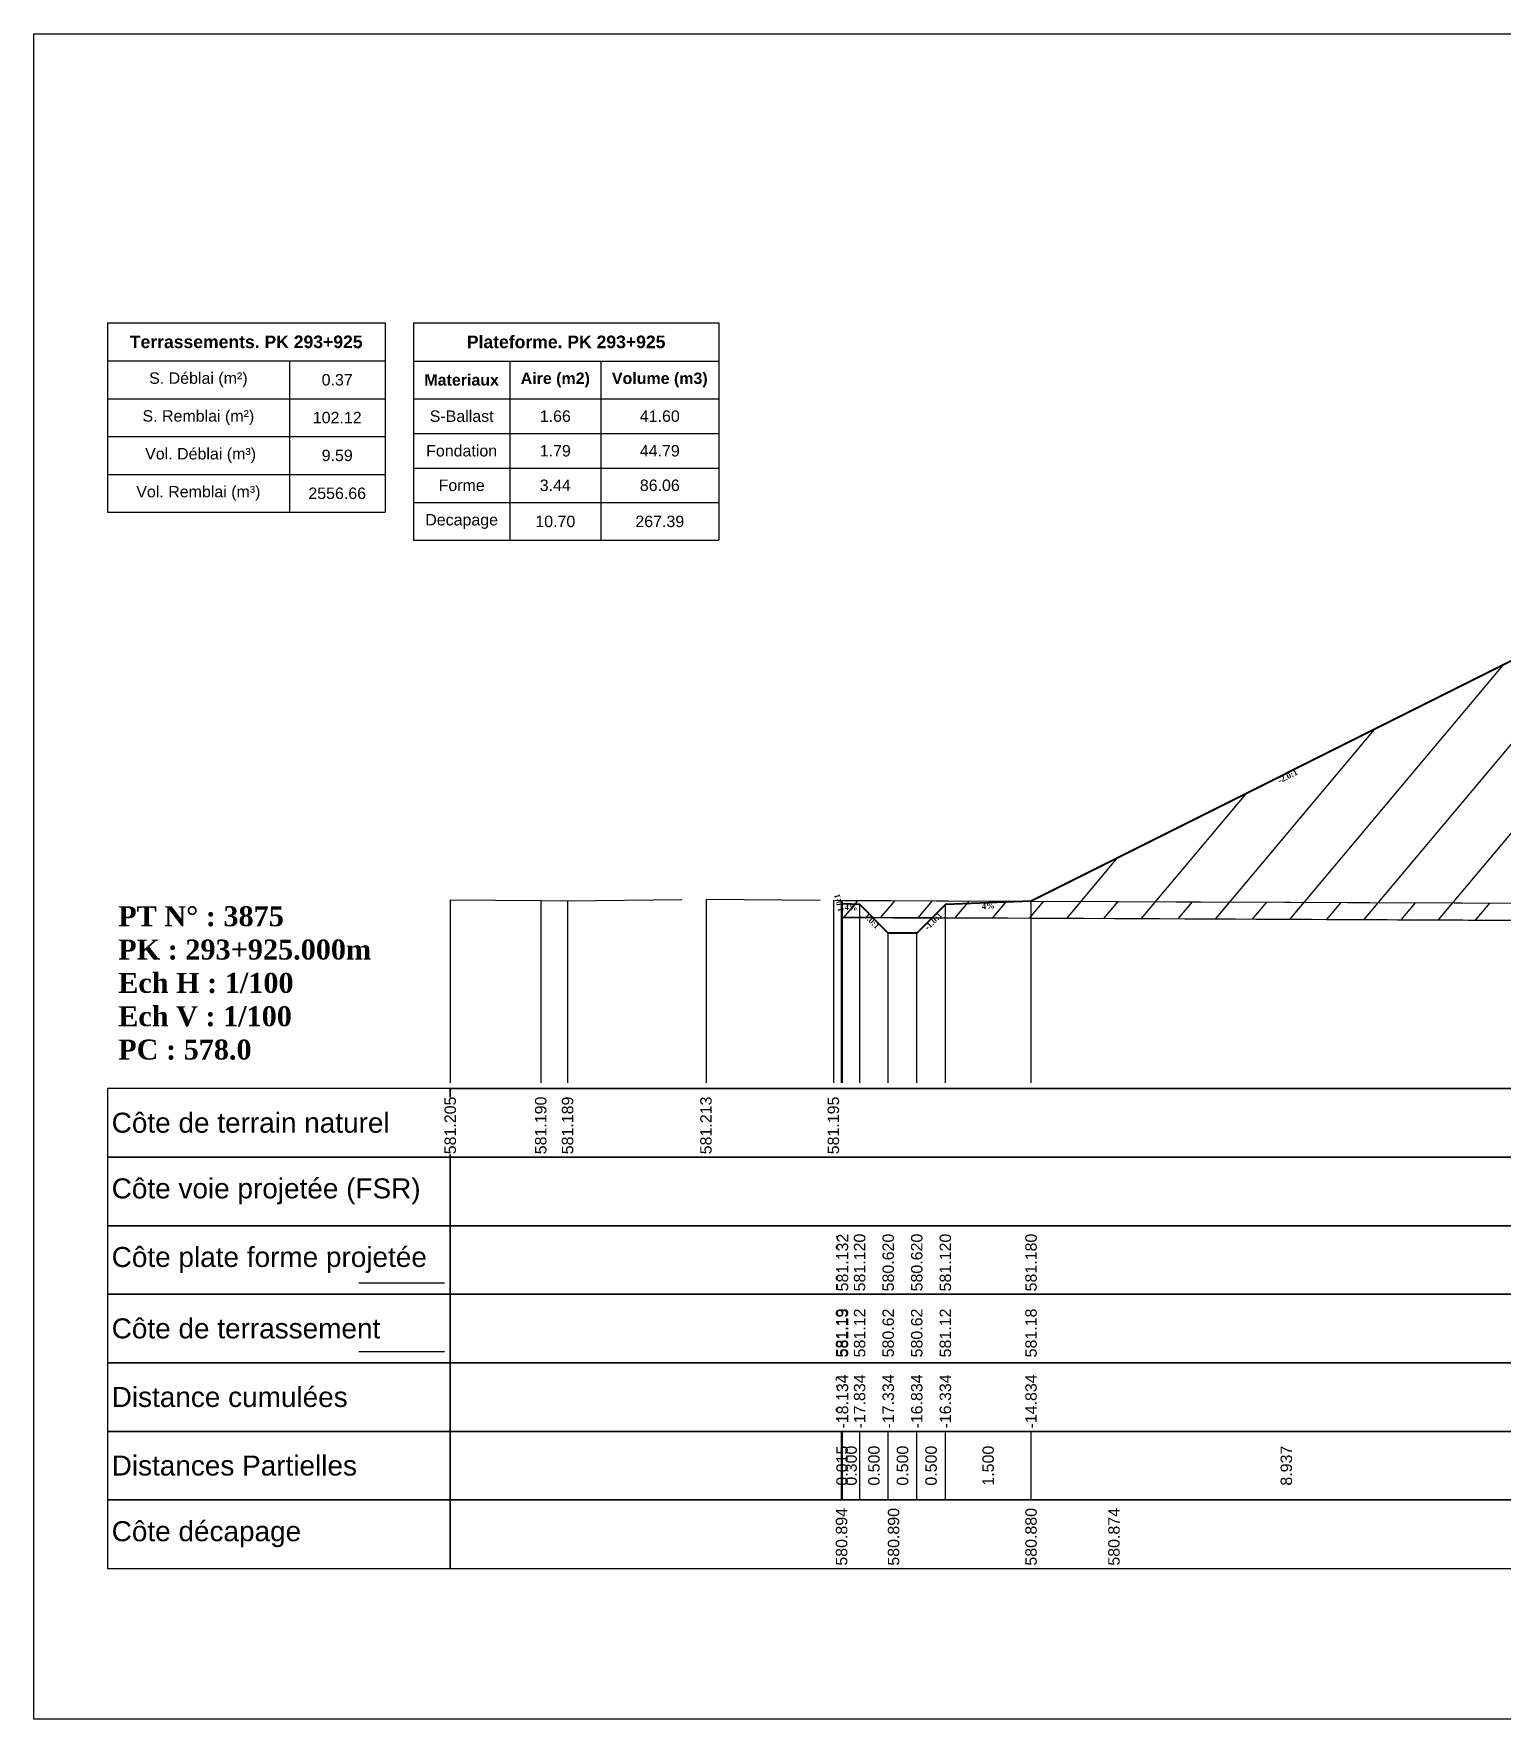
# Model space of a CAD drawing. Header units: millimetres. Extents: x 2762 to 3076, y 916 to 3305.
# Drawn here: x 2789.76 to 2815.47, y 1213.65 to 1243.15 of the extents above; entities that cross this region are included whole.
import ezdxf

# ---------------------------------------------------------------- set-up
doc = ezdxf.new("R2010")
doc.units = ezdxf.units.MM
doc.header["$LTSCALE"] = 2
doc.linetypes.add('CACHE', pattern=[9.525, 6.35, -3.175])
doc.linetypes.add('DASHED', pattern=[0.75, 0.5, -0.25])
for name, color, linetype in [('C-ANNO-TABL', 1, 'Continuous'), ('C-ANNO-TABL-TEXT', 150, 'Continuous'), ('C-ANNO-TABL-TITL', 150, 'Continuous'), ('C-ANNO-TABL-TTBL', 5, 'Continuous'), ('C-ROAD-CORR', 5, 'Continuous'), ('C-ROAD-SCTN', 7, 'Continuous')]:
    doc.layers.add(name, color=color, linetype=linetype)
doc.styles.add('ARIAL', font='arial.ttf')
doc.styles.add('C3D_Etiquette', font='romans.shx')
doc.styles.add('C3D_Profil_Travers', font='romans.shx')
doc.styles.get("Standard").update_dxf_attribs({"font": 'arial.ttf'})

msp = doc.modelspace()

# ---------------------------------------------------------------- hatches: boundary and pattern name
at = {"linetype": 'Continuous', "lineweight": -3}
h = msp.add_hatch(dxfattribs=at)
h.set_pattern_fill('_U', color=3, angle=50, style=0, pattern_type=0)
h.set_pattern_definition([(50, (2839.0009, 1227.4545), (-0.766044, 0.642788), [])])
h.paths.add_polyline_path([(2839.001, 1227.455), (2839.279, 1227.733), (2839.579, 1227.745), (2839.58, 1227.746), (2839.58, 1227.446)])
h.paths.add_polyline_path([(2805.488, 1227.672), (2805.721, 1227.904), (2807.221, 1227.964), (2816.158, 1232.433), (2824.155, 1232.753), (2826.551, 1232.657), (2836.279, 1227.793), (2837.779, 1227.733), (2838.044, 1227.468), (2833.554, 1227.531), (2822.723, 1227.604), (2822.352, 1227.601)])
h.paths.add_polyline_path([(2803.905, 1227.678), (2803.905, 1227.978), (2803.921, 1227.916), (2804.221, 1227.904), (2804.449, 1227.676)])
h = msp.add_hatch(dxfattribs=at)
h.set_pattern_fill('_U', color=150, scale=0.5, angle=50, style=0, pattern_type=0)
h.set_pattern_definition([(50, (2839.00087, 1227.4545), (-0.383022, 0.321394), [])])
h.paths.add_polyline_path([(2839.001, 1227.455), (2839.279, 1227.733), (2839.579, 1227.745), (2839.58, 1227.746), (2839.58, 1227.446)])
h.paths.add_polyline_path([(2836.279, 1227.793), (2839.58, 1227.746), (2839.579, 1227.745), (2839.279, 1227.733), (2839.001, 1227.455), (2838.044, 1227.468), (2837.779, 1227.733)])
h.paths.add_polyline_path([(2805.488, 1227.672), (2805.721, 1227.904), (2807.221, 1227.964), (2822.352, 1227.901), (2822.723, 1227.904), (2833.554, 1227.831), (2836.279, 1227.793), (2837.779, 1227.733), (2838.044, 1227.468), (2833.554, 1227.531), (2822.723, 1227.604), (2822.352, 1227.601)])
h.paths.add_polyline_path([(2803.905, 1227.978), (2807.221, 1227.964), (2805.721, 1227.904), (2805.488, 1227.672), (2804.449, 1227.676), (2804.221, 1227.904), (2803.921, 1227.916)])
h.paths.add_polyline_path([(2803.905, 1227.678), (2803.905, 1227.978), (2803.921, 1227.916), (2804.221, 1227.904), (2804.449, 1227.676)])

# ---------------------------------------------------------------- linework, layer by layer
at = {"color": 253, "linetype": 'Continuous', "lineweight": -3}
for p, q in [((2807.221, 1227.964), (2816.158, 1232.433)), ((2803.905, 1227.978), (2807.221, 1227.964)), ((2803.921, 1227.916), (2803.905, 1227.978)), ((2803.905, 1227.678), (2803.905, 1227.978)), ((2803.905, 1227.978), (2803.921, 1227.916)), ((2803.905, 1227.678), (2803.905, 1227.978)), ((2803.905, 1227.978), (2803.921, 1227.916)), ((2804.221, 1227.904), (2803.921, 1227.916)), ((2803.921, 1227.916), (2804.221, 1227.904)), ((2803.921, 1227.916), (2804.221, 1227.904)), ((2804.449, 1227.676), (2804.221, 1227.904)), ((2804.221, 1227.904), (2804.449, 1227.676)), ((2804.221, 1227.904), (2804.449, 1227.676)), ((2805.488, 1227.672), (2805.721, 1227.904)), ((2805.721, 1227.904), (2805.488, 1227.672)), ((2805.488, 1227.672), (2805.721, 1227.904)), ((2805.721, 1227.904), (2807.221, 1227.964)), ((2807.221, 1227.964), (2805.721, 1227.904)), ((2805.721, 1227.904), (2807.221, 1227.964)), ((2807.221, 1227.964), (2822.352, 1227.901)), ((2804.449, 1227.676), (2803.905, 1227.678)), ((2804.449, 1227.676), (2803.905, 1227.678)), ((2805.488, 1227.672), (2804.449, 1227.676)), ((2804.449, 1227.676), (2805.488, 1227.672)), ((2804.721, 1227.404), (2804.449, 1227.676)), ((2805.488, 1227.672), (2805.221, 1227.404)), ((2822.352, 1227.601), (2805.488, 1227.672)), ((2822.352, 1227.601), (2805.488, 1227.672)), ((2805.221, 1227.404), (2804.721, 1227.404))]:
    msp.add_line(p, q, dxfattribs=at)
at = {"color": 105, "linetype": 'DASHED', "lineweight": -3, "ltscale": 2}
for p, q in [((2797.055, 1227.989), (2798.639, 1227.974)), ((2798.639, 1227.974), (2799.109, 1227.972)), ((2799.109, 1227.972), (2801.531, 1227.996)), ((2801.531, 1227.996), (2803.761, 1227.979)), ((2803.761, 1227.979), (2822.055, 1227.902))]:
    msp.add_line(p, q, dxfattribs=at)
at = {"color": 98, "linetype": 'CACHE', "lineweight": -3}
for p, q in [((2797.055, 1227.989), (2797.055, 1224.784)), ((2798.639, 1227.974), (2798.639, 1224.784)), ((2799.109, 1227.972), (2799.109, 1224.784)), ((2801.531, 1227.996), (2801.531, 1224.784)), ((2803.761, 1227.979), (2803.761, 1224.784))]:
    msp.add_line(p, q, dxfattribs=at)
at = {"color": 8, "linetype": 'CACHE', "lineweight": -3}
for p, q in [((2803.905, 1224.784), (2803.905, 1227.978)), ((2803.921, 1224.784), (2803.921, 1227.916)), ((2804.221, 1224.784), (2804.221, 1227.904)), ((2805.721, 1224.784), (2805.721, 1227.904)), ((2807.221, 1224.784), (2807.221, 1227.964)), ((2804.721, 1224.784), (2804.721, 1227.404)), ((2805.221, 1224.784), (2805.221, 1227.404))]:
    msp.add_line(p, q, dxfattribs=at)
at = {"color": 6, "linetype": 'Continuous', "lineweight": -3}
for p, q in [((2803.905, 1227.678), (2804.815, 1227.674)), ((2804.815, 1227.674), (2807.221, 1227.664)), ((2807.221, 1227.664), (2808.672, 1227.658)), ((2808.672, 1227.658), (2822.055, 1227.602))]:
    msp.add_line(p, q, dxfattribs=at)
at = {"color": 7, "linetype": 'Continuous', "lineweight": -3}
for p, q in [((2797.054, 1224.684), (2847.056, 1224.684)), ((2803.905, 1217.484), (2803.905, 1218.684)), ((2803.921, 1217.484), (2803.921, 1218.684)), ((2803.921, 1217.484), (2803.921, 1218.684)), ((2804.221, 1217.484), (2804.221, 1218.684)), ((2804.221, 1217.484), (2804.221, 1218.684)), ((2804.721, 1217.484), (2804.721, 1218.684)), ((2804.721, 1217.484), (2804.721, 1218.684)), ((2805.221, 1217.484), (2805.221, 1218.684)), ((2805.221, 1217.484), (2805.221, 1218.684)), ((2805.721, 1217.484), (2805.721, 1218.684)), ((2805.721, 1217.484), (2805.721, 1218.684)), ((2807.221, 1217.484), (2807.221, 1218.684)), ((2807.221, 1217.484), (2807.221, 1218.684))]:
    msp.add_line(p, q, dxfattribs=at)
at = {"color": 154, "linetype": 'Continuous', "lineweight": -3}
msp.add_line((2795.454, 1221.284), (2796.954, 1221.284), dxfattribs=at)
at = {"color": 1, "linetype": 'Continuous', "lineweight": -3}
msp.add_line((2795.454, 1220.084), (2796.954, 1220.084), dxfattribs=at)
at = {"color": 7, "linetype": 'Continuous', "lineweight": -3}
for points in [[(2797.054, 1223.484), (2797.054, 1224.684), (2791.054, 1224.684), (2791.054, 1223.484)], [(2797.054, 1223.484), (2847.056, 1223.484), (2847.056, 1224.684), (2797.054, 1224.684)], [(2797.054, 1222.284), (2797.054, 1223.484), (2791.054, 1223.484), (2791.054, 1222.284)], [(2797.054, 1222.284), (2847.056, 1222.284), (2847.056, 1223.484), (2797.054, 1223.484)], [(2797.054, 1221.084), (2797.054, 1222.284), (2791.054, 1222.284), (2791.054, 1221.084)], [(2797.054, 1221.084), (2847.056, 1221.084), (2847.056, 1222.284), (2797.054, 1222.284)], [(2797.054, 1219.884), (2797.054, 1221.084), (2791.054, 1221.084), (2791.054, 1219.884)], [(2797.054, 1219.884), (2847.056, 1219.884), (2847.056, 1221.084), (2797.054, 1221.084)], [(2797.054, 1218.684), (2797.054, 1219.884), (2791.054, 1219.884), (2791.054, 1218.684)], [(2797.054, 1218.684), (2847.056, 1218.684), (2847.056, 1219.884), (2797.054, 1219.884)], [(2797.054, 1217.484), (2797.054, 1218.684), (2791.054, 1218.684), (2791.054, 1217.484)], [(2797.054, 1217.484), (2847.056, 1217.484), (2847.056, 1218.684), (2797.054, 1218.684)], [(2797.054, 1216.284), (2797.054, 1217.484), (2791.054, 1217.484), (2791.054, 1216.284)], [(2797.054, 1216.284), (2847.056, 1216.284), (2847.056, 1217.484), (2797.054, 1217.484)]]:
    msp.add_3dface(points, dxfattribs=at)
at = {"layer": 'C-ANNO-TABL', "color": 7, "linetype": 'Continuous', "lineweight": -3}
for p, q in [((2791.054, 1237.419), (2794.239, 1237.419)), ((2794.239, 1237.419), (2795.913, 1237.419)), ((2794.239, 1237.419), (2794.239, 1236.757)), ((2796.413, 1237.416), (2798.095, 1237.416)), ((2798.095, 1237.416), (2799.691, 1237.416)), ((2798.095, 1237.416), (2798.095, 1236.754)), ((2799.691, 1237.416), (2801.753, 1237.416)), ((2799.691, 1237.416), (2799.691, 1236.754)), ((2791.054, 1236.757), (2794.239, 1236.757)), ((2794.239, 1236.757), (2795.913, 1236.757)), ((2794.239, 1236.757), (2794.239, 1236.095)), ((2796.413, 1236.754), (2798.095, 1236.754)), ((2798.095, 1236.754), (2799.691, 1236.754)), ((2798.095, 1236.754), (2798.095, 1236.147)), ((2799.691, 1236.754), (2801.753, 1236.754)), ((2799.691, 1236.754), (2799.691, 1236.147)), ((2791.054, 1236.095), (2794.239, 1236.095)), ((2794.239, 1236.095), (2795.913, 1236.095)), ((2794.239, 1236.095), (2794.239, 1235.432)), ((2796.413, 1236.147), (2798.095, 1236.147)), ((2798.095, 1236.147), (2799.691, 1236.147)), ((2798.095, 1236.147), (2798.095, 1235.543)), ((2799.691, 1236.147), (2801.753, 1236.147)), ((2799.691, 1236.147), (2799.691, 1235.543)), ((2796.413, 1235.543), (2798.095, 1235.543)), ((2798.095, 1235.543), (2799.691, 1235.543)), ((2798.095, 1235.543), (2798.095, 1234.939)), ((2799.691, 1235.543), (2801.753, 1235.543)), ((2799.691, 1235.543), (2799.691, 1234.939)), ((2791.054, 1235.432), (2794.239, 1235.432)), ((2794.239, 1235.432), (2795.913, 1235.432)), ((2794.239, 1235.432), (2794.239, 1234.77)), ((2796.413, 1234.939), (2798.095, 1234.939)), ((2798.095, 1234.939), (2799.691, 1234.939)), ((2798.095, 1234.939), (2798.095, 1234.28)), ((2799.691, 1234.939), (2801.753, 1234.939)), ((2799.691, 1234.939), (2799.691, 1234.28))]:
    msp.add_line(p, q, dxfattribs=at)
at = {"layer": 'C-ANNO-TABL-TTBL', "color": 7, "linetype": 'Continuous', "lineweight": -3}
for p, q in [((2791.054, 1238.084), (2795.913, 1238.084)), ((2791.054, 1238.084), (2791.054, 1237.419)), ((2795.913, 1238.084), (2795.913, 1237.419)), ((2796.413, 1238.084), (2801.753, 1238.084)), ((2796.413, 1238.084), (2796.413, 1237.416)), ((2801.753, 1238.084), (2801.753, 1237.416)), ((2791.054, 1237.419), (2791.054, 1236.757)), ((2795.913, 1237.419), (2795.913, 1236.757)), ((2796.413, 1237.416), (2796.413, 1236.754)), ((2801.753, 1237.416), (2801.753, 1236.754)), ((2791.054, 1236.757), (2791.054, 1236.095)), ((2795.913, 1236.757), (2795.913, 1236.095)), ((2796.413, 1236.754), (2796.413, 1236.147)), ((2801.753, 1236.754), (2801.753, 1236.147)), ((2791.054, 1236.095), (2791.054, 1235.432)), ((2795.913, 1236.095), (2795.913, 1235.432)), ((2796.413, 1236.147), (2796.413, 1235.543)), ((2801.753, 1236.147), (2801.753, 1235.543)), ((2796.413, 1235.543), (2796.413, 1234.939)), ((2801.753, 1235.543), (2801.753, 1234.939)), ((2791.054, 1235.432), (2791.054, 1234.77)), ((2795.913, 1235.432), (2795.913, 1234.77)), ((2796.413, 1234.939), (2796.413, 1234.28)), ((2801.753, 1234.939), (2801.753, 1234.28)), ((2791.054, 1234.77), (2794.239, 1234.77)), ((2794.239, 1234.77), (2795.913, 1234.77)), ((2796.413, 1234.28), (2798.095, 1234.28)), ((2798.095, 1234.28), (2799.691, 1234.28)), ((2799.691, 1234.28), (2801.753, 1234.28))]:
    msp.add_line(p, q, dxfattribs=at)
at = {"layer": 'C-ROAD-CORR', "color": 1, "linetype": 'Continuous', "lineweight": 40}
for p, q in [((2816.158, 1232.433), (2807.221, 1227.964)), ((2803.921, 1227.916), (2803.905, 1227.978)), ((2804.221, 1227.904), (2803.921, 1227.916)), ((2804.721, 1227.404), (2804.221, 1227.904)), ((2805.721, 1227.904), (2805.221, 1227.404)), ((2807.221, 1227.964), (2805.721, 1227.904)), ((2805.221, 1227.404), (2804.721, 1227.404))]:
    msp.add_line(p, q, dxfattribs=at)
at = {"layer": 'C-ROAD-CORR', "color": 1, "linetype": 'Continuous', "lineweight": -3}
for p, q in [((2804.721, 1227.404), (2804.221, 1227.904)), ((2805.721, 1227.904), (2805.221, 1227.404))]:
    msp.add_line(p, q, dxfattribs=at)
at = {"layer": 'C-ROAD-SCTN', "color": 154, "linetype": 'Continuous', "lineweight": -3}
for p, q in [((2807.221, 1227.964), (2816.158, 1232.433)), ((2803.905, 1227.978), (2803.921, 1227.916)), ((2803.921, 1227.916), (2804.221, 1227.904)), ((2804.221, 1227.904), (2804.721, 1227.404)), ((2805.221, 1227.404), (2805.721, 1227.904)), ((2805.721, 1227.904), (2807.221, 1227.964)), ((2804.721, 1227.404), (2805.221, 1227.404))]:
    msp.add_line(p, q, dxfattribs=at)
at = {"layer": 'C-ROAD-SCTN', "color": 1, "linetype": 'Continuous', "lineweight": -3}
for p, q in [((2807.221, 1227.964), (2816.158, 1232.433)), ((2803.905, 1227.978), (2803.921, 1227.916)), ((2803.921, 1227.916), (2804.221, 1227.904)), ((2804.221, 1227.904), (2804.721, 1227.404)), ((2805.221, 1227.404), (2805.721, 1227.904)), ((2805.721, 1227.904), (2807.221, 1227.964)), ((2804.721, 1227.404), (2805.221, 1227.404))]:
    msp.add_line(p, q, dxfattribs=at)

# ---------------------------------------------------------------- texts
at = {"color": 7, "linetype": 'Continuous', "lineweight": -3, "char_height": 0.1, "style": 'C3D_Etiquette'}
for s, insert, width, attachment_point, rotation in [('{\\fTimes New Roman|b1|i0|c0|p18;-2.0:1}', (2811.691, 1230.195), 0.34598, 2, 26.5651), ('{\\fTimes New Roman|b1|i0|c0|p18;1.0:1}', (2803.909, 1227.946), 0.29446, 8, 104.0362), ('{\\fTimes New Roman|b1|i0|c0|p18;4%}', (2804.071, 1227.906), 0.37094, 2, 357.7094), ('{\\fTimes New Roman|b1|i0|c0|p18;4%}', (2806.471, 1227.93), 0.42071, 2, 2.2906), ('{\\fTimes New Roman|b1|i0|c0|p18;1.0:1}', (2804.468, 1227.651), 0.29001, 2, 315), ('{\\fTimes New Roman|b1|i0|c0|p18;-1.0:1}', (2805.474, 1227.651), 0.34598, 2, 45)]:
    msp.add_mtext(s, dxfattribs=dict(at, insert=insert, width=width, attachment_point=attachment_point, rotation=rotation))
at = {"color": 7, "linetype": 'Continuous', "lineweight": -3, "char_height": 0.35}
for s, insert, attachment_point, style in [('{\\fTimes New Roman|b1|i0|c0|p18;PT N° : 3875\\PPK : 293+925.000m\\PEch H : 1/100\\PEch V : 1/100\\PPC : 578.0}', (2791.243, 1225.184), 7, 'C3D_Profil_Travers'), ('{\\fArial|b0|i0|c0|p34;Côte de terrain naturel}', (2791.129, 1224.084), 4, 'C3D_Etiquette'), ('{\\fArial|b0|i0|c0|p34;Côte plate forme projetée}', (2791.129, 1221.684), 4, 'C3D_Etiquette'), ('{\\fArial|b0|i0|c0|p34;Côte de terrassement}', (2791.129, 1220.484), 4, 'C3D_Etiquette'), ('{\\fArial|b0|i0|c0|p34;Distance cumulées}', (2791.129, 1219.284), 4, 'C3D_Etiquette'), ('{\\fArial|b0|i0|c0|p34;Distances Partielles}', (2791.129, 1218.084), 4, 'C3D_Etiquette'), ('{\\fArial|b0|i0|c0|p34;Côte décapage}', (2791.129, 1216.884), 4, 'C3D_Etiquette')]:
    msp.add_mtext(s, dxfattribs=dict(at, insert=insert, attachment_point=attachment_point, style=style))
at = {"color": 7, "linetype": 'Continuous', "lineweight": -3, "insert": (2791.129, 1222.884), "char_height": 0.35, "attachment_point": 4}
msp.add_mtext('{\\fArial|b0|i0|c0|p34;Côte voie projetée (FSR)}', dxfattribs=at)
at = {"color": 7, "linetype": 'Continuous', "lineweight": -3, "char_height": 0.2, "rotation": 90, "style": 'C3D_Profil_Travers'}
for s, insert, attachment_point in [('{\\fArial|b0|i0|c0|p34;581.19}', (2803.905, 1219.979), 4), ('{\\fArial|b0|i0|c0|p34;581.13}', (2803.921, 1219.979), 4), ('{\\fArial|b0|i0|c0|p34;581.12}', (2804.221, 1219.979), 4), ('{\\fArial|b0|i0|c0|p34;580.62}', (2804.721, 1219.979), 4), ('{\\fArial|b0|i0|c0|p34;580.62}', (2805.221, 1219.979), 4), ('{\\fArial|b0|i0|c0|p34;581.12}', (2805.721, 1219.979), 4), ('{\\fArial|b0|i0|c0|p34;581.18}', (2807.221, 1219.979), 4), ('{\\fArial|b0|i0|c0|p34;0.015}', (2803.913, 1218.084), 5), ('{\\fArial|b0|i0|c0|p34;0.300}', (2804.071, 1218.084), 5), ('{\\fArial|b0|i0|c0|p34;0.500}', (2804.471, 1218.084), 5), ('{\\fArial|b0|i0|c0|p34;0.500}', (2804.971, 1218.084), 5), ('{\\fArial|b0|i0|c0|p34;0.500}', (2805.471, 1218.084), 5), ('{\\fArial|b0|i0|c0|p34;1.500}', (2806.471, 1218.084), 5), ('{\\fArial|b0|i0|c0|p34;8.937}', (2811.689, 1218.084), 5)]:
    msp.add_mtext(s, dxfattribs=dict(at, insert=insert, attachment_point=attachment_point))
at = {"layer": 'C-ANNO-TABL-TEXT', "color": 7, "linetype": 'Continuous', "lineweight": -3, "char_height": 0.2, "attachment_point": 5, "style": 'ARIAL'}
for s, insert in [('{\\fArial|b0|i0|c0|p34;\\C7;0.37}', (2795.076, 1237.088)), ('{\\fArial|b0|i0|c0|p34;\\C7;102.12}', (2795.076, 1236.426)), ('{\\fArial|b0|i0|c0|p34;\\C7;S-Ballast}', (2797.254, 1236.451)), ('{\\fArial|b0|i0|c0|p34;\\C7;1.66}', (2798.893, 1236.451)), ('{\\C18;\\c0;41.60}', (2800.722, 1236.451)), ('{\\fArial|b0|i0|c0|p34;\\C7;9.59}', (2795.076, 1235.764)), ('{\\fArial|b0|i0|c0|p34;\\C7;Fondation}', (2797.254, 1235.845)), ('{\\fArial|b0|i0|c0|p34;\\C7;1.79}', (2798.893, 1235.845)), ('{\\C18;\\c0;44.79}', (2800.722, 1235.845)), ('{\\fArial|b0|i0|c0|p34;\\C7;2556.66}', (2795.076, 1235.101)), ('{\\fArial|b0|i0|c0|p34;\\C7;Forme}', (2797.254, 1235.241)), ('{\\fArial|b0|i0|c0|p34;\\C7;3.44}', (2798.893, 1235.241)), ('{\\C18;\\c0;86.06}', (2800.722, 1235.241)), ('{\\fArial|b0|i0|c0|p34;\\C7;Decapage}', (2797.254, 1234.609)), ('{\\fArial|b0|i0|c0|p34;\\C7;10.70}', (2798.893, 1234.609)), ('{\\C18;\\c0;267.39}', (2800.722, 1234.609))]:
    msp.add_mtext(s, dxfattribs=dict(at, insert=insert))
at = {"layer": 'C-ANNO-TABL-TITL', "color": 7, "linetype": 'Continuous', "lineweight": -3, "attachment_point": 5, "style": 'ARIAL'}
for s, insert, char_height in [('{\\fArial|b1|i0|c0|p34;\\C7;Terrassements. PK 293+925}', (2793.483, 1237.751), 0.22), ('{\\fArial|b1|i0|c0|p34;\\C18;\\c0;Plateforme. PK 293+925}', (2799.083, 1237.75), 0.22), ('{\\fArial|b0|i0|c0|p34;\\C7;S. Déblai (m²) }', (2792.646, 1237.088), 0.2), ('{\\fArial|b1|i0|c0|p34;\\C7;Materiaux   }', (2797.254, 1237.085), 0.2), ('{\\fArial|b1|i0|c0|p34;\\C7;Aire (m2)}', (2798.893, 1237.085), 0.2), ('{\\fArial|b1|i0|c0|p34;\\C7;Volume (m3)}', (2800.722, 1237.085), 0.2), ('{\\fArial|b0|i0|c0|p34;\\C7;S. Remblai (m²) }', (2792.646, 1236.426), 0.2), ('{\\fArial|b0|i0|c0|p34;\\C7; Vol. Déblai (m³) }', (2792.646, 1235.764), 0.2), ('{\\fArial|b0|i0|c0|p34;\\C7;Vol. Remblai (m³)}', (2792.646, 1235.101), 0.2)]:
    msp.add_mtext(s, dxfattribs=dict(at, insert=insert, char_height=char_height))

# ---------------------------------------------------------------- next in the draw order: texts
at = {"color": 7, "linetype": 'Continuous', "lineweight": -3, "char_height": 0.2, "attachment_point": 4, "rotation": 90, "style": 'C3D_Profil_Travers', "bg_fill": 3, "box_fill_scale": 1.000375, "bg_fill_color": 256, "bg_fill_true_color": 13158600, "bg_fill_transparency": 0}
for s, insert, width in [('{\\fArial|b0|i0|c0|p34;581.205}', (2797.055, 1223.534), 0.99705), ('{\\fArial|b0|i0|c0|p34;581.190}', (2798.639, 1223.534), 0.99484), ('{\\fArial|b0|i0|c0|p34;581.189}', (2799.109, 1223.534), 0.99595), ('{\\fArial|b0|i0|c0|p34;581.213}', (2801.531, 1223.534), 0.99553), ('{\\fArial|b0|i0|c0|p34;581.195}', (2803.761, 1223.534), 0.99705), ('{\\fArial|b0|i0|c0|p34;581.194}', (2803.905, 1221.134), 0.99471), ('{\\fArial|b0|i0|c0|p34;580.620}', (2804.721, 1221.134), 0.99484), ('{\\fArial|b0|i0|c0|p34;580.620}', (2805.221, 1221.134), 0.99484), ('{\\fArial|b0|i0|c0|p34;581.120}', (2805.721, 1221.134), 0.99484), ('{\\fArial|b0|i0|c0|p34;581.180}', (2807.221, 1221.134), 0.99484), ('{\\fArial|b0|i0|c0|p34;\\C256;-18.149}', (2803.905, 1218.734), 0.93573), ('{\\fArial|b0|i0|c0|p34;\\C256;-17.334}', (2804.721, 1218.734), 0.93449), ('{\\fArial|b0|i0|c0|p34;\\C256;-16.834}', (2805.221, 1218.734), 0.93449), ('{\\fArial|b0|i0|c0|p34;\\C256;-16.334}', (2805.721, 1218.734), 0.93449), ('{\\fArial|b0|i0|c0|p34;\\C256;-14.834}', (2807.221, 1218.734), 0.93449), ('{\\fArial|b0|i0|c0|p34;580.894}', (2803.905, 1216.334), 0.99471), ('{\\fArial|b0|i0|c0|p34;580.890}', (2804.815, 1216.334), 0.99484), ('{\\fArial|b0|i0|c0|p34;580.880}', (2807.221, 1216.334), 0.99484), ('{\\fArial|b0|i0|c0|p34;580.874}', (2808.672, 1216.334), 0.99471)]:
    msp.add_mtext(s, dxfattribs=dict(at, insert=insert, width=width))

# ---------------------------------------------------------------- next in the draw order: texts
for s, insert, width in [('{\\fArial|b0|i0|c0|p34;581.132}', (2803.921, 1221.134), 0.99347), ('{\\fArial|b0|i0|c0|p34;\\C256;-18.134}', (2803.921, 1218.734), 0.93449)]:
    msp.add_mtext(s, dxfattribs=dict(at, insert=insert, width=width))

# ---------------------------------------------------------------- next in the draw order: texts
for s, insert, width in [('{\\fArial|b0|i0|c0|p34;581.120}', (2804.221, 1221.134), 0.99484), ('{\\fArial|b0|i0|c0|p34;\\C256;-17.834}', (2804.221, 1218.734), 0.93449)]:
    msp.add_mtext(s, dxfattribs=dict(at, insert=insert, width=width))

# ---------------------------------------------------------------- next in the draw order: linework, layer by layer
msp.add_lwpolyline([(2789.764, 1243.145), (2848.299, 1243.145), (2848.299, 1213.645), (2789.764, 1213.645)], close=True)

doc.saveas('drawing.dxf')
